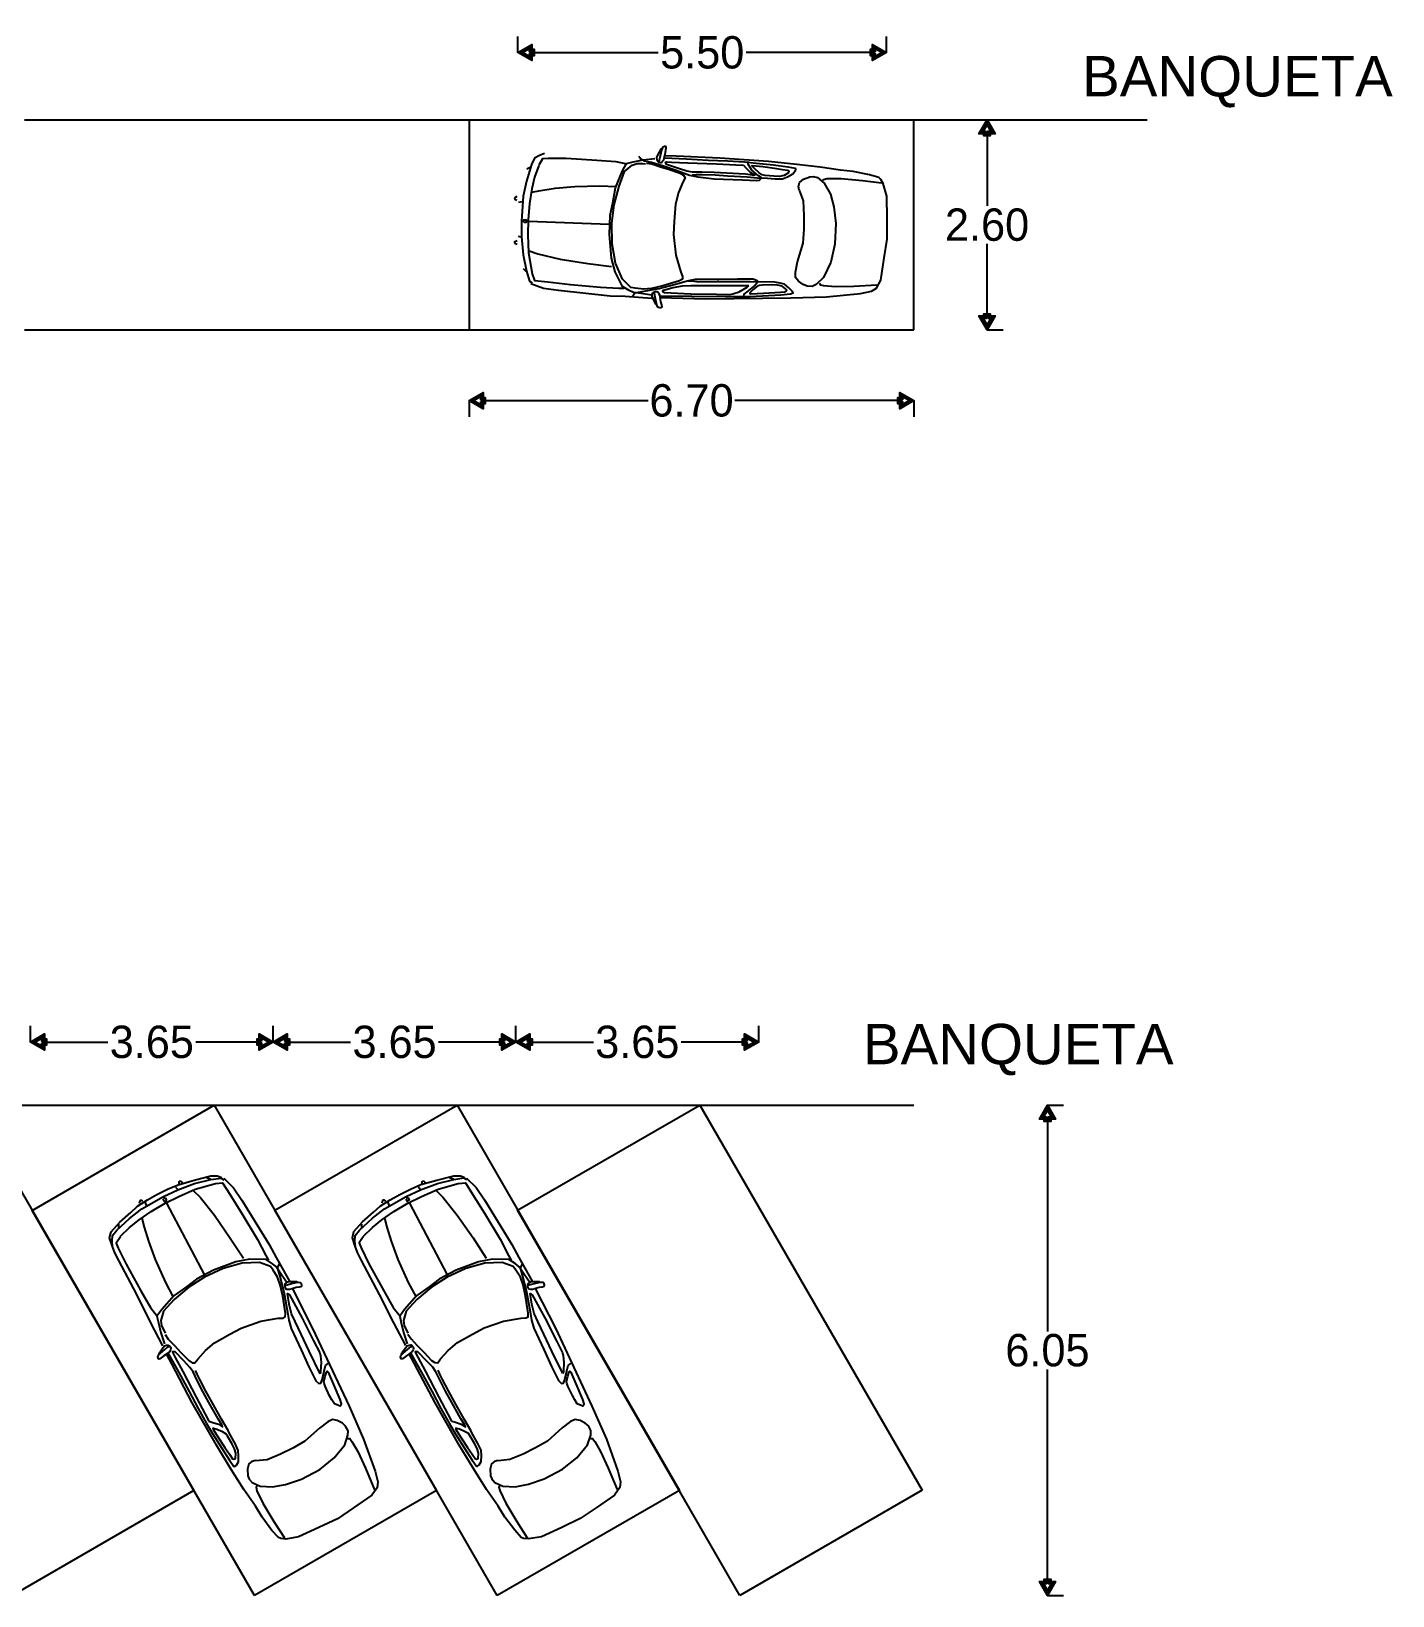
# Model space of a CAD drawing. Header units: millimetres. Extents: x 1475 to 1614, y 937 to 997.
# Drawn here: x 1528.16 to 1545, y 938.07 to 957.42 of the extents above; entities that cross this region are included whole.
import ezdxf

# ---------------------------------------------------------------- set-up
doc = ezdxf.new("R2010")
doc.units = ezdxf.units.MM
doc.styles.add('Century Gothic', font='GOTHIC.TTF')
doc.styles.get("Standard").update_dxf_attribs({"font": 'arial.ttf'})
doc.dimstyles.new('Mgc', dxfattribs={"dimscale": 50, "dimtxt": 0.008, "dimasz": 0.004, "dimexe": 0.004, "dimexo": 0, "dimgap": 0.0005, "dimtad": 0, "dimtih": 1, "dimtoh": 1, "dimzin": 1, "dimdsep": 46, "dimtxsty": 'Century Gothic', "dimblk": 'Flecha', "dimcen": 0, "dimclrd": 1, "dimclre": 1, "dimclrt": 256, "dimadec": 1, "dimazin": 0, "dimtfac": 1, "dimtofl": 0, "dimtmove": 0, "dimatfit": 3, "dimldrblk": 'Flecha', "dimfxl": 0, "dimfxlon": 1, "dimtolj": 1, "dimlwd": -1, "dimlwe": -1, "dimarcsym": 0})

# ---------------------------------------------------------------- blocks, each defined once
blk = doc.blocks.new('Flecha')
blk.add_hatch(color=256).paths.add_polyline_path([(-0.716, 0.05), (-1, 0.05), (-1, 0.2), (-0.866, 0.2), (-0.866, 0.5), (0, 0), (-0.866, -0.5), (-0.866, -0.2), (-1, -0.2), (-1, -0.05), (-0.716, -0.05), (-0.716, -0.24), (-0.3, 0), (-0.716, 0.24)])
blk.add_lwpolyline([(-0.716, 0.05), (-1, 0.05), (-1, 0.2), (-0.866, 0.2), (-0.866, 0.5), (0, 0), (-0.866, -0.5), (-0.866, -0.2), (-1, -0.2), (-1, -0.05), (-0.716, -0.05), (-0.716, -0.24), (-0.3, 0), (-0.716, 0.24), (-0.716, 0.05)])
blk = doc.blocks.new('*D44')
at = {"color": 1, "transparency": 16777216}
for p, q in [((1534.181, 957.157), (1534.181, 957.357)), ((1538.741, 957.157), (1538.741, 957.357)), ((1534.381, 957.157), (1535.916, 957.157)), ((1538.541, 957.157), (1537.006, 957.157))]:
    blk.add_line(p, q, dxfattribs=at)
at = {"layer": 'Defpoints', "color": 0, "transparency": 16777216}
for p in [(1538.741, 957.157), (1534.181, 956.326), (1538.741, 956.326)]:
    blk.add_point(p, dxfattribs=at)
at = {"color": 1, "transparency": 16777216, "xscale": 0.2, "yscale": 0.2, "zscale": 0.2, "rotation": 180}
blk.add_blockref('Flecha', (1534.181, 957.157), dxfattribs=at)
at = {"color": 1, "transparency": 16777216, "xscale": 0.2, "yscale": 0.2, "zscale": 0.2}
blk.add_blockref('Flecha', (1538.741, 957.157), dxfattribs=at)
at = {"transparency": 16777216, "insert": (1536.461, 957.157), "char_height": 0.4, "attachment_point": 5, "style": 'Century Gothic'}
blk.add_mtext('\\A1;5.50', dxfattribs=at)
blk = doc.blocks.new('*D45')
at = {"color": 1, "transparency": 16777216}
for p, q in [((1533.579, 952.853), (1533.579, 952.653)), ((1533.779, 952.853), (1535.792, 952.853)), ((1538.879, 952.853), (1536.866, 952.853)), ((1539.079, 952.853), (1539.079, 952.653))]:
    blk.add_line(p, q, dxfattribs=at)
at = {"layer": 'Defpoints', "color": 0, "transparency": 16777216}
for p in [(1533.579, 953.726), (1539.079, 953.726), (1539.079, 952.853)]:
    blk.add_point(p, dxfattribs=at)
at = {"color": 1, "transparency": 16777216, "xscale": 0.2, "yscale": 0.2, "zscale": 0.2, "rotation": 180}
blk.add_blockref('Flecha', (1533.579, 952.853), dxfattribs=at)
at = {"color": 1, "transparency": 16777216, "xscale": 0.2, "yscale": 0.2, "zscale": 0.2}
blk.add_blockref('Flecha', (1539.079, 952.853), dxfattribs=at)
at = {"transparency": 16777216, "insert": (1536.329, 952.853), "char_height": 0.4, "attachment_point": 5, "style": 'Century Gothic'}
blk.add_mtext('\\A1;6.70', dxfattribs=at)
blk = doc.blocks.new('*D46')
at = {"color": 1, "transparency": 16777216}
for p, q in [((1539.983, 956.326), (1540.183, 956.326)), ((1539.983, 956.126), (1539.983, 955.261)), ((1539.983, 953.926), (1539.983, 954.791)), ((1539.983, 953.726), (1540.183, 953.726))]:
    blk.add_line(p, q, dxfattribs=at)
at = {"layer": 'Defpoints', "color": 0, "transparency": 16777216}
for p in [(1539.079, 956.326), (1539.079, 953.726), (1539.983, 953.726)]:
    blk.add_point(p, dxfattribs=at)
at = {"color": 1, "transparency": 16777216, "xscale": 0.2, "yscale": 0.2, "zscale": 0.2}
for p, rotation in [((1539.983, 956.326), 90), ((1539.983, 953.726), 270)]:
    blk.add_blockref('Flecha', p, dxfattribs=dict(at, rotation=rotation))
at = {"transparency": 16777216, "insert": (1539.983, 955.026), "char_height": 0.4, "attachment_point": 5, "style": 'Century Gothic'}
blk.add_mtext('\\A1;2.60', dxfattribs=at)
blk = doc.blocks.new('*D64')
at = {"color": 1, "transparency": 16777216}
for p, q in [((1540.73, 944.139), (1540.93, 944.139)), ((1540.73, 943.939), (1540.73, 941.343)), ((1540.73, 938.278), (1540.73, 940.873)), ((1540.73, 938.078), (1540.93, 938.078))]:
    blk.add_line(p, q, dxfattribs=at)
at = {"layer": 'Defpoints', "color": 0, "transparency": 16777216}
for p in [(1536.928, 944.139), (1540.73, 944.139), (1536.928, 938.078)]:
    blk.add_point(p, dxfattribs=at)
at = {"color": 1, "transparency": 16777216, "xscale": 0.2, "yscale": 0.2, "zscale": 0.2}
for p, rotation in [((1540.73, 944.139), 90), ((1540.73, 938.078), 270)]:
    blk.add_blockref('Flecha', p, dxfattribs=dict(at, rotation=rotation))
at = {"transparency": 16777216, "insert": (1540.73, 941.108), "char_height": 0.4, "attachment_point": 5, "style": 'Century Gothic'}
blk.add_mtext('\\A1;6.05', dxfattribs=at)
blk = doc.blocks.new('*D69')
at = {"color": 1, "transparency": 16777216}
for p, q in [((1528.154, 944.921), (1528.154, 945.121)), ((1531.156, 944.921), (1531.156, 945.121)), ((1528.354, 944.921), (1529.112, 944.921)), ((1530.956, 944.921), (1530.198, 944.921))]:
    blk.add_line(p, q, dxfattribs=at)
at = {"layer": 'Defpoints', "color": 0, "transparency": 16777216}
for p in [(1531.156, 944.921), (1528.154, 942.836), (1531.156, 942.838)]:
    blk.add_point(p, dxfattribs=at)
at = {"color": 1, "transparency": 16777216, "xscale": 0.2, "yscale": 0.2, "zscale": 0.2, "rotation": 180}
blk.add_blockref('Flecha', (1528.154, 944.921), dxfattribs=at)
at = {"color": 1, "transparency": 16777216, "xscale": 0.2, "yscale": 0.2, "zscale": 0.2}
blk.add_blockref('Flecha', (1531.156, 944.921), dxfattribs=at)
at = {"transparency": 16777216, "insert": (1529.655, 944.921), "char_height": 0.4, "attachment_point": 5, "style": 'Century Gothic'}
blk.add_mtext('\\A1;3.65', dxfattribs=at)
blk = doc.blocks.new('*D70')
at = {"color": 1, "transparency": 16777216}
for p, q in [((1531.156, 944.921), (1531.156, 945.121)), ((1534.158, 944.921), (1534.158, 945.121)), ((1531.356, 944.921), (1532.114, 944.921)), ((1533.958, 944.921), (1533.2, 944.921))]:
    blk.add_line(p, q, dxfattribs=at)
at = {"layer": 'Defpoints', "color": 0, "transparency": 16777216}
for p in [(1534.158, 944.921), (1531.156, 942.836), (1534.158, 942.838)]:
    blk.add_point(p, dxfattribs=at)
at = {"color": 1, "transparency": 16777216, "xscale": 0.2, "yscale": 0.2, "zscale": 0.2, "rotation": 180}
blk.add_blockref('Flecha', (1531.156, 944.921), dxfattribs=at)
at = {"color": 1, "transparency": 16777216, "xscale": 0.2, "yscale": 0.2, "zscale": 0.2}
blk.add_blockref('Flecha', (1534.158, 944.921), dxfattribs=at)
at = {"transparency": 16777216, "insert": (1532.657, 944.921), "char_height": 0.4, "attachment_point": 5, "style": 'Century Gothic'}
blk.add_mtext('\\A1;3.65', dxfattribs=at)
blk = doc.blocks.new('*D71')
at = {"color": 1, "transparency": 16777216}
for p, q in [((1534.158, 944.921), (1534.158, 945.121)), ((1537.159, 944.921), (1537.159, 945.121)), ((1534.358, 944.921), (1535.115, 944.921)), ((1536.959, 944.921), (1536.201, 944.921))]:
    blk.add_line(p, q, dxfattribs=at)
at = {"layer": 'Defpoints', "color": 0, "transparency": 16777216}
for p in [(1537.159, 944.921), (1534.158, 942.836), (1537.159, 942.838)]:
    blk.add_point(p, dxfattribs=at)
at = {"color": 1, "transparency": 16777216, "xscale": 0.2, "yscale": 0.2, "zscale": 0.2, "rotation": 180}
blk.add_blockref('Flecha', (1534.158, 944.921), dxfattribs=at)
at = {"color": 1, "transparency": 16777216, "xscale": 0.2, "yscale": 0.2, "zscale": 0.2}
blk.add_blockref('Flecha', (1537.159, 944.921), dxfattribs=at)
at = {"transparency": 16777216, "insert": (1535.658, 944.921), "char_height": 0.4, "attachment_point": 5, "style": 'Century Gothic'}
blk.add_mtext('\\A1;3.65', dxfattribs=at)

msp = doc.modelspace()

# ---------------------------------------------------------------- linework, layer by layer
for p, q in [((1528.079, 956.326), (1533.579, 956.326)), ((1533.579, 956.326), (1533.579, 953.726)), ((1533.579, 956.326), (1539.079, 956.326)), ((1533.579, 956.326), (1533.579, 953.726)), ((1539.079, 953.726), (1539.079, 956.326)), ((1539.079, 956.326), (1541.962, 956.326)), ((1528.079, 953.726), (1533.579, 953.726)), ((1533.579, 953.726), (1539.079, 953.726)), ((1515.462, 944.139), (1539.079, 944.139)), ((1527.425, 944.138), (1530.175, 939.374)), ((1528.175, 942.839), (1530.427, 944.139)), ((1530.427, 944.139), (1533.177, 939.376)), ((1531.177, 942.84), (1533.429, 944.14)), ((1533.429, 944.14), (1536.179, 939.377)), ((1534.178, 942.841), (1536.43, 944.141)), ((1536.43, 944.141), (1539.18, 939.378)), ((1530.925, 938.076), (1528.175, 942.839)), ((1533.927, 938.077), (1531.177, 942.84)), ((1536.928, 938.078), (1534.178, 942.841)), ((1530.175, 939.374), (1527.924, 938.074)), ((1533.177, 939.376), (1530.925, 938.076)), ((1536.179, 939.377), (1533.927, 938.077)), ((1539.18, 939.378), (1536.928, 938.078))]:
    msp.add_line(p, q)
at = {"color": 0, "linetype": 'ByBlock'}
for points in [[(1534.511, 955.907), (1534.449, 955.882), (1534.388, 955.851), (1534.352, 955.772), (1534.288, 955.567), (1534.248, 955.38), (1534.225, 955.072), (1534.228, 954.877), (1534.246, 954.655), (1534.287, 954.452), (1534.327, 954.329), (1534.359, 954.308)], [(1535.676, 955.874), (1535.7, 955.843), (1535.738, 955.819), (1535.834, 955.802), (1535.982, 955.757), (1536.137, 955.703), (1536.239, 955.664), (1536.302, 955.639), (1536.405, 955.618), (1536.608, 955.597), (1536.958, 955.583), (1537.133, 955.576), (1537.168, 955.578), (1537.183, 955.591), (1537.191, 955.612), (1537.156, 955.631), (1537.073, 955.704), (1537.033, 955.767), (1537.027, 955.798), (1537.031, 955.815)], [(1535.963, 955.968), (1535.947, 955.957), (1535.93, 955.926), (1535.91, 955.888), (1535.896, 955.859), (1535.898, 955.832), (1535.906, 955.814), (1535.922, 955.802), (1535.941, 955.797), (1535.956, 955.799), (1535.971, 955.813), (1535.985, 955.829), (1535.992, 955.848), (1535.996, 955.866), (1536.005, 955.919), (1536.017, 955.98), (1536.014, 955.99), (1536.009, 955.995), (1535.996, 955.994), (1535.985, 955.992), (1535.971, 955.982), (1535.967, 955.972), (1535.958, 955.948), (1535.94, 955.876), (1535.927, 955.825), (1535.925, 955.803)], [(1535.941, 954.126), (1536.501, 954.113), (1537.555, 954.122), (1537.999, 954.135), (1538.419, 954.179), (1538.553, 954.205), (1538.614, 954.243), (1538.668, 954.343), (1538.712, 954.617), (1538.747, 954.85), (1538.749, 955.105), (1538.743, 955.381), (1538.699, 955.536), (1538.668, 955.589), (1538.643, 955.61), (1538.528, 955.645), (1538.328, 955.684), (1538.17, 955.701), (1537.921, 955.741), (1537.629, 955.773), (1537.28, 955.808), (1536.679, 955.852), (1536.137, 955.874), (1536.003, 955.879)], [(1534.294, 955.72), (1534.334, 955.739)], [(1534.439, 955.762), (1534.389, 955.616), (1534.356, 955.47), (1534.327, 955.29), (1534.308, 955.089), (1534.306, 954.901), (1534.313, 954.679), (1534.358, 954.422), (1534.388, 954.34), (1534.552, 954.32), (1534.831, 954.289), (1535.204, 954.254), (1535.429, 954.245), (1535.494, 954.242)], [(1534.445, 955.768), (1534.492, 955.847), (1534.558, 955.851), (1534.778, 955.849), (1535.157, 955.827), (1535.392, 955.811), (1535.529, 955.779)], [(1535.838, 954.156), (1535.7, 954.177), (1535.612, 954.188), (1535.556, 954.214), (1535.476, 954.263), (1535.383, 954.444), (1535.34, 954.615), (1535.314, 954.908), (1535.323, 955.146), (1535.354, 955.299), (1535.387, 955.482), (1535.477, 955.694), (1535.525, 955.784), (1535.608, 955.804), (1535.729, 955.83), (1535.874, 955.847)], [(1535.771, 955.79), (1535.84, 955.779), (1535.945, 955.744), (1536.057, 955.709), (1536.188, 955.665), (1536.231, 955.64), (1536.249, 955.609), (1536.221, 955.556), (1536.166, 955.427), (1536.129, 955.283), (1536.114, 955.068), (1536.107, 954.907), (1536.135, 954.652), (1536.196, 954.442), (1536.218, 954.387), (1536.217, 954.356), (1536.179, 954.335), (1535.974, 954.274), (1535.835, 954.241), (1535.734, 954.229), (1535.633, 954.242), (1535.577, 954.251), (1535.474, 954.356), (1535.387, 954.551), (1535.347, 954.791), (1535.344, 955.045), (1535.372, 955.275), (1535.432, 955.503), (1535.502, 955.685), (1535.594, 955.766), (1535.657, 955.786), (1535.727, 955.784), (1535.758, 955.782)], [(1536, 955.857), (1536.261, 955.842), (1536.535, 955.826), (1536.774, 955.817), (1536.984, 955.804), (1537.13, 955.789), (1537.344, 955.768), (1537.518, 955.743), (1537.61, 955.727), (1537.614, 955.718), (1537.609, 955.692), (1537.582, 955.653), (1537.517, 955.617), (1537.455, 955.593), (1537.362, 955.592), (1537.219, 955.603), (1537.18, 955.6), (1537.016, 955.615), (1536.774, 955.629), (1536.621, 955.64), (1536.46, 955.646), (1536.385, 955.645), (1536.335, 955.642)], [(1536.972, 955.765), (1537.006, 955.729), (1537.058, 955.675), (1537.11, 955.642), (1537.081, 955.639), (1536.996, 955.651), (1536.764, 955.665), (1536.608, 955.675), (1536.458, 955.677), (1536.34, 955.677), (1536.272, 955.689), (1536.166, 955.723), (1536.018, 955.773), (1536.005, 955.8), (1536.02, 955.804), (1536.08, 955.801), (1536.28, 955.793), (1536.637, 955.779), (1536.876, 955.769), (1536.972, 955.765)], [(1537.079, 955.761), (1537.211, 955.747), (1537.353, 955.728), (1537.452, 955.711), (1537.517, 955.704), (1537.53, 955.69), (1537.529, 955.669), (1537.474, 955.636), (1537.417, 955.625), (1537.345, 955.628), (1537.239, 955.637), (1537.203, 955.643), (1537.165, 955.67), (1537.106, 955.721), (1537.072, 955.761)], [(1534.351, 955.431), (1534.464, 955.453), (1534.642, 955.479), (1534.884, 955.502), (1535.195, 955.509), (1535.399, 955.5)], [(1537.659, 955.455), (1537.65, 955.502), (1537.663, 955.548), (1537.713, 955.592), (1537.79, 955.621), (1537.833, 955.626), (1537.887, 955.611), (1537.97, 955.542), (1538.046, 955.407), (1538.088, 955.247), (1538.112, 955.042), (1538.102, 954.786), (1538.05, 954.564), (1537.961, 954.376), (1537.871, 954.288), (1537.822, 954.263), (1537.757, 954.266), (1537.709, 954.288), (1537.652, 954.33), (1537.616, 954.377), (1537.613, 954.443), (1537.64, 954.567), (1537.708, 954.801), (1537.721, 954.972), (1537.722, 955.143), (1537.713, 955.322), (1537.665, 955.455)], [(1537.944, 955.569), (1537.961, 955.588), (1538.005, 955.6), (1538.178, 955.599), (1538.441, 955.576), (1538.677, 955.546)], [(1534.169, 955.327), (1534.153, 955.334), (1534.143, 955.354), (1534.154, 955.367), (1534.171, 955.38)], [(1534.195, 955.308), (1534.24, 955.313)], [(1534.247, 955.09), (1534.274, 955.089), (1534.285, 955.088), (1534.285, 955.068), (1534.279, 955.055), (1534.262, 955.056), (1534.246, 955.07), (1534.247, 955.083)], [(1534.315, 955.073), (1535.31, 955.033)], [(1534.174, 954.785), (1534.153, 954.793), (1534.142, 954.807), (1534.143, 954.82), (1534.154, 954.826), (1534.171, 954.833)], [(1534.184, 954.886), (1534.217, 954.878)], [(1534.32, 954.706), (1534.428, 954.668), (1534.706, 954.603), (1535.045, 954.549), (1535.34, 954.51)], [(1534.245, 954.487), (1534.282, 954.452)], [(1535.593, 954.136), (1535.629, 954.185), (1535.72, 954.2), (1535.93, 954.238), (1536.175, 954.306), (1536.274, 954.335), (1536.377, 954.353), (1536.668, 954.356), (1536.899, 954.36), (1537.091, 954.357), (1537.14, 954.337), (1537.146, 954.313), (1537.115, 954.282), (1537.029, 954.212), (1536.974, 954.168), (1536.97, 954.145), (1536.965, 954.127)], [(1535.942, 954.149), (1536.331, 954.143), (1536.75, 954.14), (1537.053, 954.142), (1537.435, 954.159), (1537.553, 954.172), (1537.584, 954.185), (1537.577, 954.204), (1537.533, 954.247), (1537.478, 954.291), (1537.426, 954.307), (1537.358, 954.319), (1537.052, 954.322), (1536.644, 954.32), (1536.421, 954.319), (1536.334, 954.328), (1536.289, 954.329)], [(1534.343, 954.302), (1534.499, 954.245), (1534.682, 954.217), (1535.323, 954.15), (1535.507, 954.143), (1535.84, 954.119)], [(1535.901, 954.033), (1535.888, 954.044), (1535.853, 954.114), (1535.842, 954.144), (1535.844, 954.163), (1535.849, 954.184), (1535.86, 954.194), (1535.88, 954.201), (1535.899, 954.202), (1535.912, 954.196), (1535.922, 954.182), (1535.933, 954.16), (1535.938, 954.129), (1535.941, 954.103), (1535.946, 954.075), (1535.957, 954.039), (1535.962, 954.014), (1535.956, 954.005), (1535.949, 954), (1535.938, 954.001), (1535.92, 954.003), (1535.914, 954.01), (1535.9, 954.039), (1535.882, 954.111), (1535.867, 954.196)], [(1537.91, 954.306), (1537.92, 954.286), (1537.962, 954.277), (1538.108, 954.265), (1538.334, 954.269), (1538.621, 954.284)], [(1529.793, 941.166), (1529.645, 941.447), (1529.47, 941.799), (1529.247, 942.22), (1529.197, 942.316), (1529.167, 942.394), (1529.134, 942.5), (1529.152, 942.576), (1529.261, 942.695), (1529.394, 942.815), (1529.477, 942.89), (1529.602, 942.968), (1529.718, 943.036), (1529.851, 943.1), (1529.981, 943.156), (1530.179, 943.212), (1530.386, 943.265), (1530.469, 943.266), (1530.517, 943.247)], [(1529.17, 942.392), (1529.166, 942.458), (1529.167, 942.527), (1529.223, 942.594), (1529.381, 942.74), (1529.532, 942.857), (1529.8, 943.011), (1529.977, 943.092), (1530.185, 943.171), (1530.386, 943.222), (1530.514, 943.239), (1530.547, 943.219)], [(1529.27, 942.519), (1529.38, 942.627), (1529.498, 942.721), (1529.647, 942.825), (1529.82, 942.928), (1529.989, 943.012), (1530.193, 943.1), (1530.443, 943.171), (1530.53, 943.18), (1530.619, 943.04), (1530.768, 942.802), (1530.96, 942.481), (1531.066, 942.282), (1531.096, 942.224)], [(1529.95, 943.128), (1529.972, 943.102)], [(1530.037, 943.18), (1530.02, 943.196), (1530.003, 943.199), (1529.991, 943.193), (1529.991, 943.18), (1529.992, 943.163)], [(1530.336, 943.245), (1530.384, 943.227)], [(1530.545, 943.237), (1530.664, 943.12), (1530.768, 942.967), (1531.105, 942.418), (1531.191, 942.255), (1531.356, 941.965)], [(1532.795, 941.167), (1532.646, 941.448), (1532.472, 941.8), (1532.249, 942.221), (1532.198, 942.317), (1532.168, 942.395), (1532.135, 942.501), (1532.153, 942.577), (1532.262, 942.696), (1532.396, 942.816), (1532.478, 942.891), (1532.603, 942.97), (1532.72, 943.037), (1532.853, 943.101), (1532.982, 943.158), (1533.181, 943.213), (1533.388, 943.266), (1533.471, 943.267), (1533.518, 943.249)], [(1532.172, 942.393), (1532.167, 942.459), (1532.169, 942.528), (1532.225, 942.595), (1532.383, 942.741), (1532.533, 942.858), (1532.801, 943.012), (1532.978, 943.093), (1533.187, 943.173), (1533.388, 943.223), (1533.515, 943.24), (1533.548, 943.221)], [(1532.272, 942.52), (1532.382, 942.629), (1532.499, 942.722), (1532.649, 942.826), (1532.822, 942.93), (1532.99, 943.013), (1533.194, 943.102), (1533.445, 943.172), (1533.532, 943.181), (1533.621, 943.041), (1533.769, 942.803), (1533.962, 942.482), (1534.067, 942.283), (1534.098, 942.225)], [(1532.952, 943.129), (1532.973, 943.103)], [(1533.038, 943.181), (1533.022, 943.197), (1533.005, 943.2), (1532.993, 943.194), (1532.992, 943.181), (1532.994, 943.164)], [(1533.338, 943.246), (1533.385, 943.228)], [(1533.547, 943.238), (1533.666, 943.121), (1533.77, 942.969), (1534.107, 942.419), (1534.193, 942.256), (1534.358, 941.966)], [(1529.546, 942.951), (1529.533, 942.962), (1529.51, 942.963), (1529.503, 942.947), (1529.499, 942.926)], [(1529.574, 942.935), (1529.589, 942.893)], [(1529.793, 942.983), (1529.806, 942.959), (1529.811, 942.949), (1529.829, 942.958), (1529.838, 942.969), (1529.831, 942.984), (1529.811, 942.992), (1529.799, 942.986)], [(1529.838, 942.929), (1530.304, 942.048)], [(1530.171, 943.083), (1530.252, 943.002), (1530.431, 942.779), (1530.626, 942.497), (1530.788, 942.247)], [(1532.548, 942.952), (1532.534, 942.964), (1532.511, 942.964), (1532.505, 942.948), (1532.5, 942.927)], [(1532.575, 942.936), (1532.59, 942.894)], [(1532.795, 942.984), (1532.807, 942.96), (1532.813, 942.95), (1532.831, 942.96), (1532.84, 942.971), (1532.832, 942.985), (1532.813, 942.993), (1532.801, 942.987)], [(1532.84, 942.93), (1533.305, 942.05)], [(1533.173, 943.084), (1533.254, 943.003), (1533.432, 942.78), (1533.627, 942.498), (1533.79, 942.248)], [(1529.53, 942.742), (1529.559, 942.63), (1529.613, 942.459), (1529.697, 942.23), (1529.825, 941.947), (1529.92, 941.767)], [(1532.532, 942.743), (1532.561, 942.631), (1532.615, 942.46), (1532.699, 942.232), (1532.826, 941.948), (1532.922, 941.768)], [(1529.267, 942.511), (1529.216, 942.435), (1529.241, 942.374), (1529.338, 942.176), (1529.521, 941.844), (1529.637, 941.638), (1529.725, 941.529)], [(1529.245, 942.668), (1529.245, 942.624)], [(1532.268, 942.513), (1532.218, 942.436), (1532.243, 942.375), (1532.339, 942.177), (1532.523, 941.845), (1532.639, 941.64), (1532.727, 941.531)], [(1532.246, 942.669), (1532.247, 942.625)], [(1531.322, 941.951), (1531.244, 942.066), (1531.196, 942.141), (1531.149, 942.18), (1531.07, 942.231), (1530.867, 942.237), (1530.693, 942.202), (1530.418, 942.099), (1530.207, 941.988), (1530.083, 941.894), (1529.932, 941.785), (1529.78, 941.612), (1529.719, 941.53), (1529.737, 941.447), (1529.765, 941.327), (1529.813, 941.189)], [(1529.82, 941.306), (1529.859, 941.248), (1529.936, 941.168), (1530.016, 941.082), (1530.112, 940.984), (1530.153, 940.956), (1530.189, 940.953), (1530.225, 941.001), (1530.317, 941.106), (1530.431, 941.202), (1530.619, 941.308), (1530.761, 941.384), (1531.003, 941.469), (1531.219, 941.505), (1531.278, 941.508), (1531.305, 941.522), (1531.308, 941.566), (1531.275, 941.777), (1531.244, 941.917), (1531.211, 942.013), (1531.157, 942.099), (1531.124, 942.145), (1530.985, 942.193), (1530.772, 942.187), (1530.537, 942.12), (1530.307, 942.013), (1530.112, 941.888), (1529.932, 941.736), (1529.798, 941.594), (1529.765, 941.476), (1529.774, 941.41), (1529.806, 941.349), (1529.821, 941.321)], [(1531.235, 942.18), (1531.206, 942.127), (1531.232, 942.038), (1531.288, 941.833), (1531.332, 941.582), (1531.35, 941.48), (1531.377, 941.38), (1531.501, 941.116), (1531.596, 940.906), (1531.682, 940.733), (1531.721, 940.699), (1531.745, 940.703), (1531.76, 940.745), (1531.786, 940.852), (1531.802, 940.921), (1531.821, 940.935), (1531.835, 940.947)], [(1534.324, 941.952), (1534.245, 942.067), (1534.197, 942.142), (1534.15, 942.181), (1534.071, 942.232), (1533.868, 942.238), (1533.695, 942.204), (1533.419, 942.1), (1533.209, 941.989), (1533.084, 941.895), (1532.933, 941.786), (1532.781, 941.614), (1532.72, 941.531), (1532.738, 941.448), (1532.767, 941.328), (1532.814, 941.19)], [(1532.822, 941.307), (1532.861, 941.25), (1532.938, 941.17), (1533.018, 941.084), (1533.114, 940.985), (1533.155, 940.957), (1533.191, 940.954), (1533.226, 941.002), (1533.319, 941.107), (1533.433, 941.204), (1533.62, 941.31), (1533.763, 941.385), (1534.005, 941.47), (1534.221, 941.506), (1534.28, 941.509), (1534.307, 941.523), (1534.31, 941.568), (1534.277, 941.778), (1534.246, 941.918), (1534.213, 942.014), (1534.158, 942.1), (1534.125, 942.146), (1533.987, 942.194), (1533.773, 942.188), (1533.539, 942.121), (1533.309, 942.014), (1533.114, 941.889), (1532.933, 941.737), (1532.8, 941.595), (1532.766, 941.477), (1532.775, 941.411), (1532.808, 941.35), (1532.822, 941.322)], [(1534.237, 942.181), (1534.208, 942.128), (1534.234, 942.039), (1534.29, 941.834), (1534.334, 941.583), (1534.351, 941.481), (1534.378, 941.381), (1534.502, 941.117), (1534.598, 940.907), (1534.684, 940.735), (1534.723, 940.7), (1534.747, 940.704), (1534.761, 940.746), (1534.788, 940.854), (1534.804, 940.922), (1534.822, 940.936), (1534.837, 940.948)], [(1531.46, 941.947), (1531.445, 941.954), (1531.367, 941.955), (1531.335, 941.952), (1531.318, 941.942), (1531.302, 941.929), (1531.298, 941.914), (1531.3, 941.894), (1531.307, 941.876), (1531.318, 941.867), (1531.335, 941.864), (1531.36, 941.864), (1531.39, 941.872), (1531.414, 941.881), (1531.442, 941.889), (1531.48, 941.894), (1531.503, 941.9), (1531.51, 941.91), (1531.511, 941.918), (1531.506, 941.928), (1531.495, 941.943), (1531.487, 941.945), (1531.455, 941.946), (1531.382, 941.93), (1531.299, 941.907)], [(1534.462, 941.949), (1534.447, 941.956), (1534.368, 941.956), (1534.337, 941.954), (1534.32, 941.944), (1534.303, 941.93), (1534.299, 941.916), (1534.302, 941.895), (1534.309, 941.877), (1534.319, 941.868), (1534.337, 941.865), (1534.362, 941.865), (1534.392, 941.873), (1534.416, 941.882), (1534.444, 941.89), (1534.481, 941.895), (1534.505, 941.901), (1534.511, 941.911), (1534.512, 941.919), (1534.507, 941.929), (1534.497, 941.944), (1534.489, 941.947), (1534.456, 941.947), (1534.384, 941.931), (1534.301, 941.909)], [(1531.394, 941.871), (1531.647, 941.371), (1532.094, 940.417), (1532.274, 940.011), (1532.416, 939.613), (1532.451, 939.481), (1532.442, 939.41), (1532.375, 939.318), (1532.147, 939.16), (1531.952, 939.027), (1531.722, 938.916), (1531.471, 938.802), (1531.312, 938.774), (1531.251, 938.78), (1531.222, 938.793), (1531.14, 938.882), (1531.019, 939.045), (1530.936, 939.18), (1530.792, 939.388), (1530.637, 939.637), (1530.455, 939.937), (1530.156, 940.46), (1529.902, 940.94), (1529.839, 941.058)], [(1534.396, 941.872), (1534.649, 941.373), (1535.096, 940.418), (1535.276, 940.012), (1535.417, 939.614), (1535.452, 939.482), (1535.444, 939.411), (1535.377, 939.319), (1535.149, 939.161), (1534.953, 939.029), (1534.724, 938.917), (1534.473, 938.803), (1534.314, 938.776), (1534.253, 938.781), (1534.223, 938.794), (1534.142, 938.883), (1534.021, 939.046), (1533.937, 939.181), (1533.793, 939.389), (1533.638, 939.638), (1533.456, 939.938), (1533.157, 940.461), (1532.903, 940.941), (1532.841, 941.059)], [(1529.742, 941.056), (1529.745, 941.075), (1529.766, 941.104), (1529.791, 941.139), (1529.811, 941.163), (1529.836, 941.173), (1529.856, 941.174), (1529.874, 941.164), (1529.887, 941.149), (1529.891, 941.136), (1529.885, 941.115), (1529.877, 941.096), (1529.863, 941.082), (1529.848, 941.071), (1529.804, 941.039), (1529.754, 941.002), (1529.744, 941), (1529.737, 941.003), (1529.732, 941.015), (1529.729, 941.026), (1529.732, 941.043), (1529.74, 941.051), (1529.758, 941.069), (1529.815, 941.117), (1529.855, 941.15), (1529.874, 941.161)], [(1532.744, 941.057), (1532.747, 941.077), (1532.768, 941.105), (1532.793, 941.14), (1532.813, 941.164), (1532.838, 941.174), (1532.858, 941.175), (1532.875, 941.165), (1532.888, 941.15), (1532.893, 941.137), (1532.886, 941.116), (1532.878, 941.098), (1532.865, 941.083), (1532.85, 941.072), (1532.806, 941.04), (1532.755, 941.003), (1532.746, 941.002), (1532.739, 941.004), (1532.734, 941.016), (1532.731, 941.027), (1532.734, 941.044), (1532.741, 941.052), (1532.759, 941.07), (1532.816, 941.118), (1532.857, 941.151), (1532.876, 941.162)], [(1529.858, 941.07), (1529.984, 940.842), (1530.117, 940.601), (1530.228, 940.389), (1530.331, 940.205), (1530.407, 940.08), (1530.519, 939.897), (1530.616, 939.75), (1530.671, 939.674), (1530.68, 939.675), (1530.702, 939.69), (1530.725, 939.731), (1530.729, 939.806), (1530.724, 939.872), (1530.684, 939.956), (1530.614, 940.08), (1530.599, 940.117), (1530.515, 940.258), (1530.397, 940.471), (1530.322, 940.604), (1530.247, 940.747), (1530.215, 940.815), (1530.196, 940.861)], [(1530.36, 940.233), (1530.408, 940.218), (1530.479, 940.195), (1530.531, 940.162), (1530.522, 940.189), (1530.474, 940.261), (1530.362, 940.464), (1530.284, 940.601), (1530.218, 940.735), (1530.167, 940.842), (1530.127, 940.897), (1530.05, 940.978), (1529.942, 941.09), (1529.912, 941.09), (1529.915, 941.076), (1529.943, 941.022), (1530.037, 940.845), (1530.203, 940.53), (1530.315, 940.318), (1530.36, 940.233)], [(1532.86, 941.071), (1532.986, 940.843), (1533.118, 940.602), (1533.23, 940.391), (1533.332, 940.206), (1533.408, 940.081), (1533.52, 939.898), (1533.617, 939.751), (1533.672, 939.675), (1533.682, 939.676), (1533.703, 939.692), (1533.726, 939.732), (1533.731, 939.807), (1533.726, 939.873), (1533.686, 939.957), (1533.615, 940.081), (1533.601, 940.118), (1533.516, 940.259), (1533.399, 940.472), (1533.323, 940.606), (1533.248, 940.748), (1533.217, 940.816), (1533.198, 940.862)], [(1533.362, 940.234), (1533.41, 940.219), (1533.481, 940.196), (1533.533, 940.163), (1533.523, 940.19), (1533.476, 940.262), (1533.363, 940.465), (1533.286, 940.602), (1533.22, 940.737), (1533.168, 940.843), (1533.129, 940.899), (1533.052, 940.979), (1532.943, 941.091), (1532.913, 941.092), (1532.916, 941.077), (1532.945, 941.023), (1533.038, 940.847), (1533.205, 940.531), (1533.317, 940.319), (1533.362, 940.234)], [(1530.936, 939.747), (1530.891, 939.735), (1530.855, 939.704), (1530.837, 939.639), (1530.843, 939.557), (1530.857, 939.516), (1530.894, 939.475), (1530.993, 939.429), (1531.147, 939.419), (1531.309, 939.45), (1531.505, 939.517), (1531.732, 939.637), (1531.909, 939.78), (1532.04, 939.941), (1532.081, 940.06), (1532.082, 940.115), (1532.052, 940.172), (1532.012, 940.206), (1531.949, 940.24), (1531.89, 940.252), (1531.83, 940.226), (1531.729, 940.148), (1531.548, 939.985), (1531.399, 939.9), (1531.245, 939.825), (1531.08, 939.756), (1530.939, 939.742)], [(1533.938, 939.748), (1533.892, 939.736), (1533.856, 939.705), (1533.838, 939.641), (1533.845, 939.558), (1533.859, 939.518), (1533.896, 939.476), (1533.994, 939.431), (1534.148, 939.42), (1534.311, 939.452), (1534.506, 939.518), (1534.733, 939.638), (1534.911, 939.781), (1535.042, 939.942), (1535.083, 940.061), (1535.083, 940.116), (1535.053, 940.173), (1535.013, 940.207), (1534.95, 940.241), (1534.892, 940.253), (1534.831, 940.227), (1534.731, 940.149), (1534.549, 939.986), (1534.4, 939.901), (1534.247, 939.826), (1534.082, 939.757), (1533.941, 939.743)], [(1530.411, 940.138), (1530.48, 940.026), (1530.558, 939.906), (1530.617, 939.823), (1530.651, 939.768), (1530.669, 939.762), (1530.688, 939.772), (1530.694, 939.836), (1530.679, 939.892), (1530.645, 939.956), (1530.591, 940.048), (1530.571, 940.078), (1530.529, 940.1), (1530.459, 940.131), (1530.407, 940.145)], [(1532.081, 940.017), (1532.104, 940.017), (1532.13, 939.982), (1532.204, 939.857), (1532.298, 939.65), (1532.408, 939.385)], [(1533.412, 940.14), (1533.482, 940.027), (1533.56, 939.907), (1533.618, 939.824), (1533.652, 939.77), (1533.67, 939.763), (1533.69, 939.773), (1533.695, 939.837), (1533.68, 939.894), (1533.647, 939.957), (1533.593, 940.049), (1533.572, 940.079), (1533.531, 940.101), (1533.46, 940.133), (1533.409, 940.146)], [(1535.083, 940.018), (1535.106, 940.018), (1535.132, 939.983), (1535.205, 939.858), (1535.3, 939.651), (1535.41, 939.386)], [(1530.957, 939.441), (1530.947, 939.417), (1530.955, 939.373), (1531.03, 939.217), (1531.165, 938.99), (1531.294, 938.79)], [(1533.959, 939.442), (1533.948, 939.418), (1533.957, 939.374), (1534.032, 939.219), (1534.167, 938.991), (1534.295, 938.791)]]:
    msp.add_lwpolyline(points, dxfattribs=at)
for points in [[(1537.037, 954.271), (1536.727, 954.274), (1536.494, 954.272), (1536.321, 954.272), (1536.215, 954.269), (1536.096, 954.246), (1535.968, 954.209), (1535.977, 954.198), (1535.994, 954.191), (1536.32, 954.174), (1536.636, 954.168), (1536.803, 954.165), (1536.841, 954.174), (1536.916, 954.199), (1537.016, 954.255)], [(1537.148, 954.273), (1537.091, 954.227), (1537.053, 954.191), (1537.048, 954.179), (1537.062, 954.174), (1537.219, 954.18), (1537.43, 954.192), (1537.486, 954.199), (1537.503, 954.209), (1537.506, 954.22), (1537.489, 954.237), (1537.449, 954.27), (1537.393, 954.279), (1537.333, 954.283), (1537.202, 954.282), (1537.164, 954.278)], [(1531.736, 940.82), (1531.6, 941.098), (1531.501, 941.309), (1531.426, 941.465), (1531.383, 941.562), (1531.353, 941.679), (1531.331, 941.81), (1531.344, 941.808), (1531.358, 941.796), (1531.514, 941.508), (1531.656, 941.225), (1531.731, 941.076), (1531.739, 941.039), (1531.749, 940.959), (1531.742, 940.845)], [(1534.738, 940.821), (1534.602, 941.1), (1534.502, 941.31), (1534.428, 941.466), (1534.384, 941.563), (1534.354, 941.68), (1534.332, 941.811), (1534.346, 941.809), (1534.36, 941.797), (1534.516, 941.509), (1534.658, 941.227), (1534.732, 941.078), (1534.74, 941.04), (1534.751, 940.961), (1534.744, 940.846)], [(1531.783, 940.719), (1531.799, 940.79), (1531.816, 940.84), (1531.824, 940.85), (1531.834, 940.839), (1531.897, 940.695), (1531.978, 940.499), (1531.995, 940.446), (1531.994, 940.427), (1531.984, 940.418), (1531.962, 940.427), (1531.915, 940.448), (1531.883, 940.495), (1531.853, 940.548), (1531.797, 940.666), (1531.785, 940.702)], [(1534.784, 940.72), (1534.801, 940.791), (1534.817, 940.841), (1534.826, 940.851), (1534.836, 940.84), (1534.899, 940.696), (1534.979, 940.501), (1534.996, 940.447), (1534.995, 940.428), (1534.986, 940.419), (1534.963, 940.428), (1534.916, 940.449), (1534.884, 940.496), (1534.855, 940.549), (1534.799, 940.667), (1534.787, 940.703)]]:
    msp.add_lwpolyline(points, close=True, dxfattribs=at)

# ---------------------------------------------------------------- texts
at = {"char_height": 0.5, "width": 4.43414, "attachment_point": 1}
for insert in [(1541.158, 957.114), (1538.448, 945.146)]:
    msp.add_mtext('BANQUETA', dxfattribs=dict(at, insert=insert))

# ---------------------------------------------------------------- dimensions: what is measured, and where the dimension line sits
for base, p1, p2, text, picture, middle in [((1538.741, 957.157), (1534.181, 956.326), (1538.741, 956.326), '5.50', '*D44', (1536.461, 957.157)), ((1539.079, 952.853), (1533.579, 953.726), (1539.079, 953.726), '6.70', '*D45', (1536.329, 952.853)), ((1531.156, 944.921), (1528.154, 942.836), (1531.156, 942.838), '3.65', '*D69', (1529.655, 944.921)), ((1534.158, 944.921), (1531.156, 942.836), (1534.158, 942.838), '3.65', '*D70', (1532.657, 944.921)), ((1537.159, 944.921), (1534.158, 942.836), (1537.159, 942.838), '3.65', '*D71', (1535.658, 944.921))]:
    dim = msp.add_linear_dim(base=base, p1=p1, p2=p2, text=text, dimstyle='Mgc')
    dim.commit()
    dim.dimension.update_dxf_attribs({"geometry": picture, "text_midpoint": middle})
dim = msp.add_linear_dim(base=(1539.983, 953.726), p1=(1539.079, 956.326), p2=(1539.079, 953.726), angle=90, dimstyle='Mgc')
dim.commit()
dim.dimension.update_dxf_attribs({"geometry": '*D46', "text_midpoint": (1539.983, 955.026)})
dim = msp.add_linear_dim(base=(1540.73, 944.139), p1=(1536.928, 938.078), p2=(1536.928, 944.139), angle=90, text='6.05', dimstyle='Mgc')
dim.commit()
dim.dimension.update_dxf_attribs({"geometry": '*D64', "text_midpoint": (1540.73, 941.108)})

doc.saveas('drawing.dxf')
